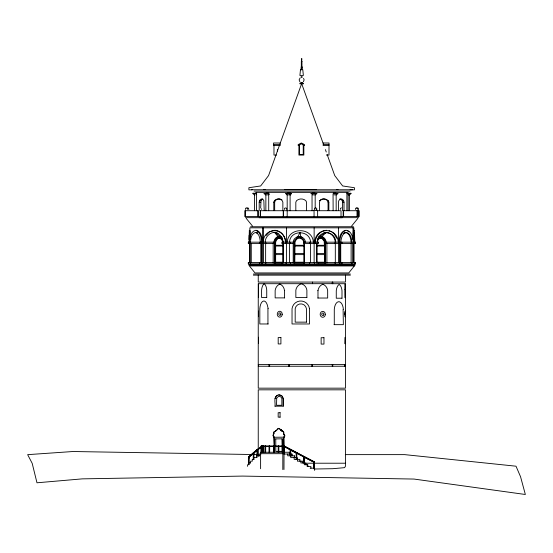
<?xml version="1.0" encoding="UTF-8"?>
<svg xmlns="http://www.w3.org/2000/svg" width="553" height="553" viewBox="0 0 553 553"><rect width="100%" height="100%" fill="white"/><g stroke="black" fill="none" stroke-linecap="round" stroke-linejoin="round"><path stroke-width="0.83" d="M249.023 242.173L249.348 230.283L249.548 231.831M261.044 452.257L261.044 446.008L284.256 446.008L284.256 452.257L284.318 451.303L283.862 451.303L283.689 437.174L273.694 437.264L272.947 435.384A1.134 0.961 -90 0 1 273.23 434.983C273.624 434.762 274.26 432.135 273.949 432.723M274.357 446.278L273.935 436.587M273.569 436.656C273.154 434.368 273.044 436.103 273.942 436.69M345.12 313.516C345.21 310.62 345.21 317.187 345.12 314.173M249.044 239.594L249.133 235.239M249.908 239.007L250.198 230.67M353.042 239.007L353.443 230.283L353.637 231.831M275.512 431.146L274.8 431.561C276.866 431.07 277.24 427.78 279.631 428.61C280.24 429.895 281.629 429.785 281.823 430.981M258.528 312.88L258.528 314.671M273.258 434.395L273.638 432.252L275.567 431.057M284.055 437.147L284.498 435.785L283.475 433.981L283.461 432.093L281.788 430.78L282.493 430.725L283.827 432.093L283.848 433.981C284.989 434.734 285.279 437.513 283.537 437.174L283.903 437.174L284.104 452.257M258.528 311.049L258.541 316.703M258.534 284.035L258.382 297.535M249.341 242.173C249.845 237.901 250.53 231.486 255.521 230.283C260.518 231.486 261.203 237.901 261.707 242.173M277.136 429.84L277.813 429.246M340.821 242.173C341.18 238.543 342.107 233.248 346.378 232.447C351.093 233.484 351.874 239.546 351.929 243.596M338.802 242.173C339.279 237.721 340.461 231.237 345.701 230.283M339.611 242.173C340.088 237.721 341.27 231.237 346.51 230.283C351.756 231.237 352.938 237.721 353.408 242.173M351.66 225.997L357.846 218.38M273.866 433.918L273.97 433.31M247.744 209.469C248.38 207.416 244.751 207.416 245.387 209.469M248.829 209.469L248.38 208.08L246.915 208.08M261.362 209.469L261.362 208.702M286.765 209.469C287.401 207.416 283.765 207.416 284.401 209.469M316.779 209.469C317.415 207.416 313.779 207.416 314.415 209.469M357.812 209.469C358.448 207.41 354.812 207.41 355.448 209.469M358.538 209.469L358.081 208.08L356.623 208.08M265.129 242.173C265.24 235.896 272.111 230.069 278.111 233.401M273.742 242.173L274.613 239.331L276.493 237.313A6.035 5.129 -90 0 1 281.38 237.313L282.424 238.184M274.53 242.283L275.27 239.878L276.859 238.163A5.129 4.355 -90 0 1 281.014 238.163L282.604 239.878M278.401 428.368L279.265 428.61C280.585 430.241 281.726 430.69 281.484 430.407M259.198 210.624L259.198 202.156L259.571 200.594L261.044 200.594A7.113 3.311 -90 0 1 262.793 198.983M260.67 208.087L261.044 200.594M317.194 242.173C317.622 229.654 335.332 229.654 335.761 242.173M263.187 242.173C263.719 226.896 284.878 226.896 285.41 242.173M314.726 242.173C315.404 226.785 337.551 226.806 338.236 242.173M315.175 242.173C315.742 236.221 320.401 230.359 326.705 230.283M289.516 242.173C290.118 229.661 309.963 229.661 310.572 242.173M276.465 430.345L275.539 430.898M293.201 242.173C293.581 234.97 305.035 234.97 305.415 242.173M294.127 242.283L294.991 239.878L296.864 238.163A5.129 5.129 0 0 1 301.751 238.163L303.625 239.878L304.489 242.283M275.048 398.651L275.76 396.722M287.221 242.173C288.182 226.861 312.417 226.861 313.378 242.173M353.346 232.772L353.768 242.173M301.585 83.835L268.578 175.564L260.67 185.953L248.891 187.723L248.891 189.838L251.94 189.838M273.783 210.624L273.783 202.156L274.461 200.594L275.353 200.594A7.113 6.014 -90 0 1 280.606 199.135M274.675 210.624L274.675 202.156L275.353 200.594M317.173 241.267L319.046 238.778A4.465 3.933 -90 0 1 322.8 238.778L324.231 240.272L324.894 242.366M274.516 431.769L273.735 432.149M283.889 446.361L284.256 446.008L314.47 461.921L314.076 462.267L296.422 453.197L283.889 446.361L284.055 446.008L314.263 461.921L314.263 468.177M296.187 459.384L296.187 452.845L296.802 452.845L296.629 453.197L290.387 449.976L290.567 449.624L290.567 455.824M284.097 446.361L290.608 449.983L290.774 449.624L290.152 449.624L290.152 455.824M258.244 456.308L258.244 389.83L345.501 389.83L345.501 466.144L344.588 467.658L332.74 468.702L314.173 469.027M247.585 466.352L247.585 464.727L249.023 464.727L249.002 457.905L248.408 457.829L249.368 456.349L257.283 449.568L262.917 446.008L263.062 446.368L262.675 446.008L257.048 449.568L249.133 456.349L248.408 457.829L248.401 464.499L249.002 464.499M248.56 458.237L249.368 456.349L248.961 457.905M296.802 459.384L296.802 452.845L296.422 453.197L296.602 452.845L296.602 459.384M314.284 462.267L303.908 457.041L304.095 456.695L304.095 462.944M290.387 449.976L290.567 449.624M290.595 449.976L290.774 449.624L290.76 457.601L296.975 457.601L296.975 459.384L296.94 457.601M296.422 453.197L296.602 452.845M297.825 236.767L300.044 232.447L300.791 236.767M328.848 210.624L328.848 202.156L328.157 200.615A7.113 6.242 90 0 0 320.125 200.594L319.42 202.156L319.42 210.624M266.048 235.509L269.048 232.288M303.383 81.851L304.136 79.853L303.549 78.339M323.775 232.772L326.028 232.447L319.136 236.767L321.749 236.767L326.028 232.447C331.164 232.516 334.918 237.334 335.312 242.173M316.606 209.815L315.984 210.271M300.106 77.952L299.132 79.853L299.885 81.851M290.498 194.843L291.286 193.661M249.133 456.349L249.272 456.716L253.647 453.481L257.449 449.921L257.283 449.568L257.283 455.824M348.743 194.843L349.627 194.068M275.988 238.184C277.461 236.539 280.039 236.09 281.919 237.313M317.851 238.903L318.77 238.163A5.129 4.521 -90 0 1 323.076 238.163L324.729 239.878L325.489 242.283L325.489 262.903L316.669 262.903M317.768 239.428L318.569 238.778M276.341 395.941L278.187 394.987M277.247 395.354C273.334 397.489 275.525 402.722 275.048 406.179M299.491 145.01L301.323 143.732L303.846 145.391L304.606 145.391L304.606 144.623L301.323 142.999L298.157 144.623L298.157 145.391L299.491 145.01L299.491 154.467L303.238 154.467L303.238 145.01M278.622 428.423L278.035 428.817M262.827 446.368L257.193 449.935L253.412 453.481L253.246 453.128L253.875 453.128L253.875 457.822M257.677 455.824L257.677 449.568L257.048 449.568L257.428 449.935L263.062 446.368M278.816 428.34L278 428.471M343.441 233.525L345.57 232.447C349.835 233.248 350.761 238.543 351.12 242.173M269.608 231.831L274.129 230.38M344.021 233.11L345.57 232.447M341.457 207.838L340.461 208.357L340.282 209.469M278.097 394.987L280.171 394.987L281.926 395.941M282.134 430.967L281.145 430.842M275.671 438.902L282.168 438.84L282.396 451.366L275.802 451.366L275.76 438.902M301.938 61.404L301.33 61.404L301.316 66.878L301.938 66.878M301.115 67.037L302.152 67.037M301.115 67.604L302.152 67.604M301.281 67.749L301.986 67.749M301.281 68.157L301.986 68.157M300.936 68.302L302.332 68.302M301.032 69.16L302.235 69.16M301.081 76.473L302.194 76.473M301.081 77.455L302.194 77.455M300.797 82.452L302.47 82.452M300.797 82.971L302.47 82.971M299.892 83.475L303.376 83.475M299.892 83.835L303.376 83.835M280.364 142.999L273.541 142.999L273.541 145.391L280.364 145.391M323.028 142.999L329 142.999L329 155.075L326.422 155.075M273.541 144.623L280.364 144.623M323.028 144.623L329 144.623M273.541 145.093L273.977 145.093L273.977 155.075L276.555 155.075M323.028 145.391L329 145.391M251.677 189.603L252.479 189.603M263.767 189.603L265.094 189.603M284.698 189.603L316.454 189.603M336.694 189.603L337.98 189.603M351.1 189.603L352.399 189.603M251.677 189.748L352.399 189.748M350.111 189.838L354.418 189.838L354.418 187.723L342.639 185.953L334.731 175.564L327.134 154.46M254.048 191.082L350.035 191.082M255.769 192.368L348.307 192.368M268.71 193.045L266.746 193.253M290.104 193.045L287.442 193.253M314.533 193.045L312.051 193.253M335.249 193.045L333.134 193.253L336.162 193.253M347.319 193.045L346.89 193.045L346.89 210.707M256.509 193.253L252.804 193.253L252.804 193.661L254.484 193.661M265.862 193.253L268.806 193.253M287.18 193.253L290.242 193.253M311.968 193.253L315.182 193.253M346.862 193.253L351.107 193.253L351.107 193.661L349.081 193.661M263.829 193.661L267.922 193.661M285.5 193.661L291.618 193.661M310.751 193.661L317.049 193.661M333.742 193.661L338.173 193.661M256.302 194.068L256.765 194.068M269.567 194.068L268.806 194.068L268.806 194.843M255.258 194.843L254.249 194.843L253.281 193.661M267.908 194.843L265.488 194.843L264.355 193.661M290.18 194.843L286.869 194.843L285.922 193.661M312.417 194.843L315.521 194.843L316.579 193.661M333.881 194.843L336.528 194.843L337.655 193.661M319.33 200.594L320.125 200.594M321.901 199.128A7.113 6.242 90 0 1 327.355 200.615L328.157 200.615M339.798 198.935A7.113 3.698 90 0 1 342.176 200.615L343.6 200.615L344.014 202.156L344.014 210.624M259.198 202.156L260.67 202.156M273.783 202.156L274.675 202.156M327.355 200.615L328.053 202.156L328.848 202.156M342.176 200.615L342.59 202.156L344.014 202.156M313.772 210.237L317.291 210.237M245.394 210.714L244.813 210.714L244.813 216.555L359.146 216.555L359.146 210.714L357.853 210.714M317.387 210.714L341.028 210.714L341.028 216.555M245.394 217.654L358.69 217.654M259.226 217.73L342.286 217.73M250.578 226.744L353.498 226.744M324.95 243.596L355.434 243.596L355.434 242.173L324.95 242.173L324.894 262.212L316.468 262.212M275.104 245.283L282.763 245.283M294.797 245.283L303.811 245.283M316.468 245.283L324.894 245.283M275.104 246.023L282.763 246.023M294.797 246.023L303.811 246.023M316.468 246.023L324.894 246.023M275.104 253.564L282.763 253.564M294.797 253.564L303.811 253.564M316.468 253.564L324.894 253.564M275.104 254.615L282.763 254.615M294.797 254.615L303.811 254.615M316.468 254.615L324.894 254.615M248.456 264.956L355.289 264.956M249.493 265.039L354.252 265.039M253.35 274.053L350.395 274.053M253.35 275.138L350.395 275.138M332.263 283.675L258.244 283.71L258.244 388.165L345.501 388.165L345.501 283.71L332.263 283.71L332.263 282.065M284.684 297.887L275.152 297.887L275.152 290.498A7.922 6.691 90 0 1 279.811 284.152L280.025 284.152M322.627 284.297L322.821 284.297A7.624 6.691 90 0 1 327.666 290.643L327.666 298.032L317.788 298.032M279.811 284.152A7.624 6.442 -90 0 1 284.47 290.498L284.684 290.498M317.788 290.643L317.982 290.643A7.922 6.954 -90 0 1 322.821 284.297M268.198 308.705L267.707 306.652A8.793 4.092 -90 0 0 263.394 301.067A8.793 4.092 -90 0 0 259.82 308.705L259.82 323.975L268.198 323.975M343.102 309.397L343.351 324.666L334.033 324.666M258.244 364.593L345.501 364.593M258.244 366.245L345.501 366.245M274.965 406.179L283.302 406.179L283.302 398.685L282.507 396.722M280.164 412.725L278.166 412.725L278.166 417.149L280.164 417.149M277.357 429.508L277.724 429.508M277.157 429.563L277.523 429.563M280.813 429.992L281.339 429.992M280.606 430.11L281.491 430.02M281.111 430.227L281.595 430.172M281.076 430.587L281.449 430.587M283.475 433.981L283.848 433.981M284.456 435.674L284.823 435.674M273.929 437.25L274.032 437.25M282.168 438.84L282.306 451.366M261.044 446.333L284.055 446.333M257.449 449.921L257.048 449.568L257.048 455.824M289.606 452.257L260.608 452.257L260.608 468.744M260.608 453.688L283.966 453.688M260.94 454.041L259.246 454.041L259.246 455.824M283.966 454.041L292.012 454.041L292.012 455.824M258.431 454.628L72.982 451.518L27.65 454.656L32.198 463.359L36.982 482.79L82.321 478.863L242.594 476.085L414.003 479.057L525.35 494.486L520.56 476.748L516.011 466.2L404.665 454.628L345.314 454.628M259.799 455.824L256.447 455.824L256.447 457.601M257.173 457.601L253.896 457.601L253.896 459.384M249.002 457.905L248.401 457.905L248.829 457.974M253.958 459.384L252.279 459.384L252.279 461.167L250.613 461.167L250.613 462.944M249.023 462.944L250.64 462.944M305.857 463.214L345.501 463.214M310.115 468.177L314.629 468.177L314.629 470.416M279.092 394.856L281.843 395.941L283.302 398.685M274.8 230.283C281.028 230.401 285.383 236.366 285.908 242.173M274.081 232.447C279.147 232.55 282.652 237.451 283.025 242.173M256.364 230.283C261.355 231.486 262.039 237.901 262.544 242.173M329.028 230.67L331.648 231.831M321.749 236.767L324.058 238.184M257.712 233.11L256.239 232.447L257.726 233.235M280.73 236.767L274.578 232.447L278.214 236.767M347.367 230.67L348.929 231.831M332.222 232.288L333.95 233.677M334.413 234.292L336.784 238.288M253.481 459.384L253.481 453.128L253.647 453.481M257.283 449.568L257.428 449.935M246.23 218.38L252.424 225.997M253.481 453.128L253.62 453.495L249.507 456.716L249.368 456.349M253.385 453.495L253.246 453.128L253.246 459.384M301.717 83.835L323.629 144.713M325.385 149.587L326.256 152.02M309.486 308.698L308.968 306.645A8.793 8.793 0 0 0 292.032 308.698L292.032 323.968L309.486 323.968L309.466 308.622M326.311 242.173L325.406 239.331L323.457 237.313A6.035 5.323 -90 0 0 318.383 237.313M283.095 241.025L283.336 242.283M282.763 242.366L282.127 240.272L280.744 238.778A4.465 3.788 90 0 0 277.129 238.778L275.747 240.272L275.104 242.366L275.104 262.212L282.763 262.212L282.763 243.092M283.212 398.616L283.219 406.179M260.38 242.173C259.993 238.689 259.468 233.449 255.403 232.447C250.917 233.732 250.571 239.684 250.412 243.596M343.344 309.321L343.088 307.344A8.793 4.569 -90 0 0 338.27 301.758A8.793 4.569 -90 0 0 334.282 309.397L334.282 324.666M267.935 308.622L267.949 323.975M354.812 242.173L354.39 230.283L353.968 242.173L354.383 232.447L354.68 243.596M274.081 437.25L274.184 451.2M358.69 210.714L358.69 216.555M358.309 210.714L358.309 216.555M357.438 216.555L357.438 210.714L343.178 210.714L343.178 216.555M357.003 210.714L357.003 216.555M355.289 242.173L355.289 243.596M355.289 262.44L355.289 263.864M354.68 262.44L354.68 263.864M354.549 242.173L354.549 243.596M354.535 262.44L354.535 263.864M354.314 242.173L354.314 243.596M353.885 230.366L353.885 227.829L249.859 227.829L249.859 239.643M353.885 243.596L353.885 262.44M353.768 243.596L353.768 262.44M353.097 243.596L353.097 262.44M353.001 227.829L353.001 239.643M353.001 243.596L353.001 262.44M351.929 262.44L351.929 263.864M351.12 243.596L351.12 262.44M350.637 193.661L349.69 194.843L348.169 194.843L348.114 194.068L348.134 210.707M350.07 193.253L350.07 193.661M349.378 194.843L349.378 210.707M345.501 275.138L345.501 282.065L258.244 282.065L258.244 275.138M344.782 364.593L344.782 366.245M344.588 364.593L344.588 366.245M343.613 210.714L343.613 216.555M342.59 202.156L342.59 210.624M341.906 242.173L341.906 243.596M341.906 262.44L341.906 263.864M340.738 243.009L340.738 263.028M340.012 243.596L340.012 262.44M339.888 243.147L339.888 262.903M339.763 242.173L339.763 243.596M339.549 262.44L339.549 263.864M339.183 242.173L339.183 243.596M338.45 227.829L338.45 242.173M338.45 243.596L338.45 262.44M338.422 210.624L338.422 202.156L338.844 200.594A7.113 3.698 90 0 1 343.6 200.615M336.162 194.843L336.162 210.707M335.312 243.596L335.312 262.44M335.194 242.173L335.194 243.596M335.194 262.44L335.194 263.864M333.058 194.068L333.134 210.707M332.74 282.065L332.74 283.71M332.74 364.593L332.74 366.245M332.263 364.593L332.263 366.245M328.053 202.156L328.053 210.624M326.906 243.009L326.906 263.028M325.095 263.864L325.095 262.44L355.448 262.44L355.448 263.864L248.297 263.864L248.297 262.44L274.945 262.44L274.945 263.864M324.417 245.283L324.189 241.267L322.316 238.778A4.465 3.933 90 0 0 319.475 238.378M324.417 246.023L324.417 253.564M324.417 254.615L324.417 262.212M318.445 263.864L318.445 262.44L304.115 262.44L304.115 263.864M317.982 290.643L317.982 298.032M317.629 210.714L317.629 216.555M316.952 243.092L316.952 262.212M316.745 243.596L316.745 262.44M315.182 194.843L315.182 208.204M314.864 242.173L314.864 243.596M314.546 262.44L314.498 263.864M314.47 468.177L314.47 461.921L313.855 461.921L313.855 468.177M314.056 216.555L314.056 210.714L260.276 210.714L260.276 216.555M314.132 227.829L314.132 262.44M314.063 461.921L314.063 468.177M312.452 282.065L312.452 283.675M312.452 364.593L312.452 366.245M312.037 194.068L312.051 210.707M311.857 364.593L311.857 366.245M310.91 468.177L310.91 466.566L307.164 466.566L307.164 464.727M310.572 243.596L310.572 262.44M309.611 242.173L309.611 243.596M309.611 262.44L309.611 263.864M307.848 466.566L307.848 464.727L304.302 464.727L304.302 456.695L303.68 456.695L303.68 462.944M306.562 210.624L306.562 202.156L305.774 200.615A7.113 7.113 0 0 0 296.622 200.594L295.82 202.156L295.82 210.624M305.795 464.727L305.795 462.944L300.873 462.944L300.873 461.167M304.489 243.147L304.489 262.903L294.127 262.903L294.127 243.147M303.887 456.695L303.887 462.944M303.846 145.391L303.846 155.075L298.91 155.075L298.91 145.391M302.691 462.944L302.691 461.167L297.41 461.167L297.41 459.384M301.952 61.404L301.952 66.878M301.744 61.404L301.744 58.514L301.523 61.404M299.857 461.167L299.871 459.384L294.161 459.384L294.161 457.601M296.394 452.845L296.394 459.384M294.528 263.864L294.528 262.44L281.892 262.44L281.892 263.864M294.438 457.601L294.438 455.824L287.733 455.824L287.733 454.041M294.362 455.824L294.362 457.601M293.201 243.009L293.201 263.028M291.88 454.041L291.88 455.824M290.608 242.173L290.608 243.596M290.608 262.44L290.608 263.864M290.36 449.624L290.36 455.824M290.242 194.068L290.242 194.843M290.104 194.068L290.104 210.721M289.516 243.596L289.516 262.44M289.392 364.593L289.392 366.245M289.371 452.257L289.371 454.041M288.721 364.593L288.721 366.245M287.18 194.843L287.194 216.555M286.551 227.829L286.551 262.44M286.081 262.44L286.136 263.864M285.728 242.173L285.728 243.596M284.47 290.498L284.47 297.887M284.055 446.008L283.966 469.552M283.848 446.008L283.848 452.257M283.641 446.008L283.641 452.257M283.523 243.596L283.523 262.44M283.475 210.714L283.475 216.555M283.336 243.147L283.336 262.903L274.53 262.903L274.53 243.147M283.24 210.714L283.24 216.555M282.86 210.624L282.86 202.156L282.189 200.615A7.113 6.014 -90 0 0 274.461 200.594M282.846 446.008L282.818 469.58M282.638 446.008L282.638 452.257M282.472 446.333L282.431 452.257M282.224 446.008L282.224 452.257M280.06 412.725L280.06 417.149M278.83 446.008L278.83 452.257M278.594 446.008L278.594 452.257M278.436 446.008L278.436 452.257M278.2 446.008L278.2 452.257M277.364 149.351L277.364 151.059M275.643 262.212L275.643 242.366L276.286 240.272L277.668 238.778A4.465 3.788 -90 0 1 281.277 238.778M274.309 446.008L274.309 452.257M274.074 446.008L274.074 452.257M273.915 446.008L273.915 452.257M273.68 446.008L273.68 452.257M273.168 243.009L273.168 263.028M269.636 364.593L269.636 366.245M269.657 446.008L269.657 452.257M269.422 446.008L269.422 452.257M269.014 364.593L269.014 366.245M269.028 446.008L269.028 452.257M268.71 194.068L268.71 210.721M265.862 194.843L265.862 210.707M265.751 242.173L265.751 243.596M265.751 262.44L265.751 263.864M265.634 243.596L265.634 262.44M265.682 446.008L265.682 452.257M265.447 446.008L265.447 452.257M265.288 446.008L265.288 452.257M265.053 446.008L265.053 452.257M264.203 210.624L263.836 200.615A7.113 3.311 -90 0 0 259.571 200.594M263.311 446.008L263.311 452.257M263.117 227.829L263.117 242.173M263.117 243.596L263.117 262.44M263.069 446.008L263.069 452.257M262.903 227.829L262.903 242.173M262.903 243.596L262.903 262.44M262.917 446.008L262.917 452.257M262.675 446.008L262.675 452.257M262.295 242.173L262.295 243.596M261.942 262.44L261.942 263.864M261.735 262.44L261.735 263.864M261.687 446.008L261.68 452.257M261.534 242.173L261.534 243.596M261.438 446.008L261.438 452.257M261.286 446.008L261.286 452.257M261.216 243.596L261.216 262.44M261.002 243.009L261.002 263.028M260.518 210.714L260.518 216.555M259.398 242.173L259.398 243.596M259.398 262.44L259.398 263.864M258.514 337.212L258.514 343.593M258.389 364.593L258.389 366.245M258.279 216.555L258.279 210.714L245.58 210.714L245.58 216.555M257.802 210.714L257.802 216.555M257.442 449.568L257.442 455.824M256.474 210.721L256.474 193.045L255.797 193.253M254.567 194.843L254.567 210.707M253.64 453.128L253.64 459.384M253.461 193.253L253.461 193.661M251.262 243.596L251.262 262.44M250.412 262.44L250.412 263.864M249.97 243.596L249.97 262.44M249.859 243.596L249.859 262.44M248.829 457.905L248.829 462.868M248.491 242.173L248.491 243.596M248.574 457.905L248.574 464.499M248.456 242.173L248.456 243.596M248.456 262.44L248.456 263.864M320.54 199.688A7.113 6.242 90 0 1 321.21 199.363M281.277 199.37A7.113 6.014 -90 0 1 281.919 199.702M296.429 237.313A6.035 6.035 0 0 1 302.187 237.313M345.072 313.067L345.155 316.897L345.162 311.042L345.072 313.067M344.989 289.551L344.982 297.666L345.335 297.666L345.162 283.938L344.989 289.551M300.466 69.761L299.906 75.464L303.362 75.464L302.802 69.761L300.466 69.761M295.053 241.267L294.797 262.212L303.811 262.212L303.811 242.366L303.058 240.272L301.433 238.778A4.465 4.465 0 0 0 297.182 238.778L295.053 241.267M276.707 398.015L276.541 405.28L281.864 405.28L281.864 398.651L281.387 397.434L279.832 396.356L278.574 396.356L276.707 398.015M304.302 456.695L304.122 457.048L304.302 456.695M354.355 265.945L348.749 272.933L254.988 272.933L249.382 265.945L354.355 265.945M274.917 242.173L248.311 242.173L248.311 243.596L274.917 243.596L274.917 242.173M294.514 242.173L281.892 242.173L281.892 243.596L294.514 243.596L294.514 242.173M318.445 242.173L304.039 242.173L304.039 243.596L318.445 243.596L318.445 242.173M266.733 297.521L261.597 297.521L261.597 290.131A7.922 3.684 90 0 1 264.168 283.793A7.624 3.546 -90 0 1 266.733 290.131L266.733 297.521M306.88 297.514L295.848 297.514L295.848 290.125A7.922 7.922 0 0 1 301.364 283.786A7.624 7.624 0 0 1 306.88 290.125L306.88 297.514M341.996 298.212L336.265 298.212L336.265 290.823A7.922 4.12 -90 0 1 339.134 284.484A7.624 3.961 90 0 1 341.996 290.823L341.996 298.212M306.445 322.143L295.184 322.143L295.184 308.698A5.696 5.696 0 0 1 306.445 308.698L306.445 322.143M345.196 337.344L345.1 343.724L345.196 337.344M280.91 337.565L278.194 337.565L278.194 343.938L280.91 343.938L280.91 337.565M323.968 337.71L321.141 337.71L321.141 344.09L323.968 344.09L323.968 337.71M325.33 314.484L325.275 313.724A2.931 2.571 -90 0 0 322.558 311.415A2.931 2.571 -90 0 0 320.194 314.18L320.242 314.947A2.931 2.571 -90 0 0 322.966 317.256A2.931 2.571 -90 0 0 325.33 314.484M282.224 314.339L282.168 313.579A2.931 2.475 -90 0 0 279.555 311.27A2.931 2.475 -90 0 0 277.281 314.035L277.329 314.795A2.931 2.475 -90 0 0 279.942 317.111A2.931 2.475 -90 0 0 282.224 314.339M323.781 314.906A1.265 1.106 -90 0 0 322.869 312.984A1.265 1.106 -90 0 0 321.86 314.844A1.265 1.106 -90 0 0 323.781 314.906M280.73 314.761A1.265 1.065 -90 0 0 279.853 312.832A1.265 1.065 -90 0 0 278.885 314.698A1.265 1.065 -90 0 0 280.73 314.761"/></g></svg>
